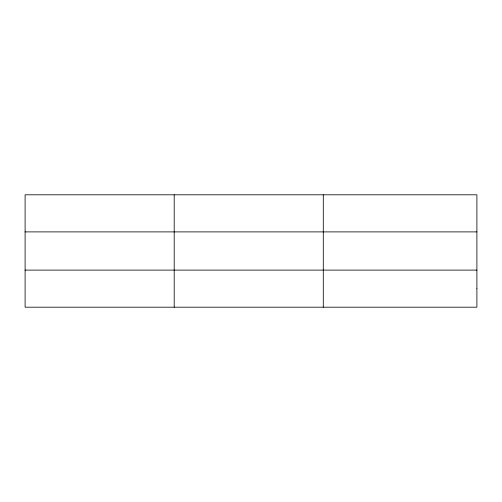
<?xml version="1.0" encoding="UTF-8"?>
<svg xmlns="http://www.w3.org/2000/svg" width="502" height="502" viewBox="0 0 502 502"><rect width="100%" height="100%" fill="white"/><g stroke="black" fill="none" stroke-linecap="round" stroke-linejoin="round"><path stroke-width="0.75" d="M174.194 194.807L174.194 307.193M323.288 194.807L323.288 307.193M25.1 231.893L476.9 231.893M25.1 270.107L476.9 270.107M476.9 288.65L476.9 307.193L25.1 307.193L25.1 194.807L476.9 194.807L476.9 288.65"/></g></svg>
